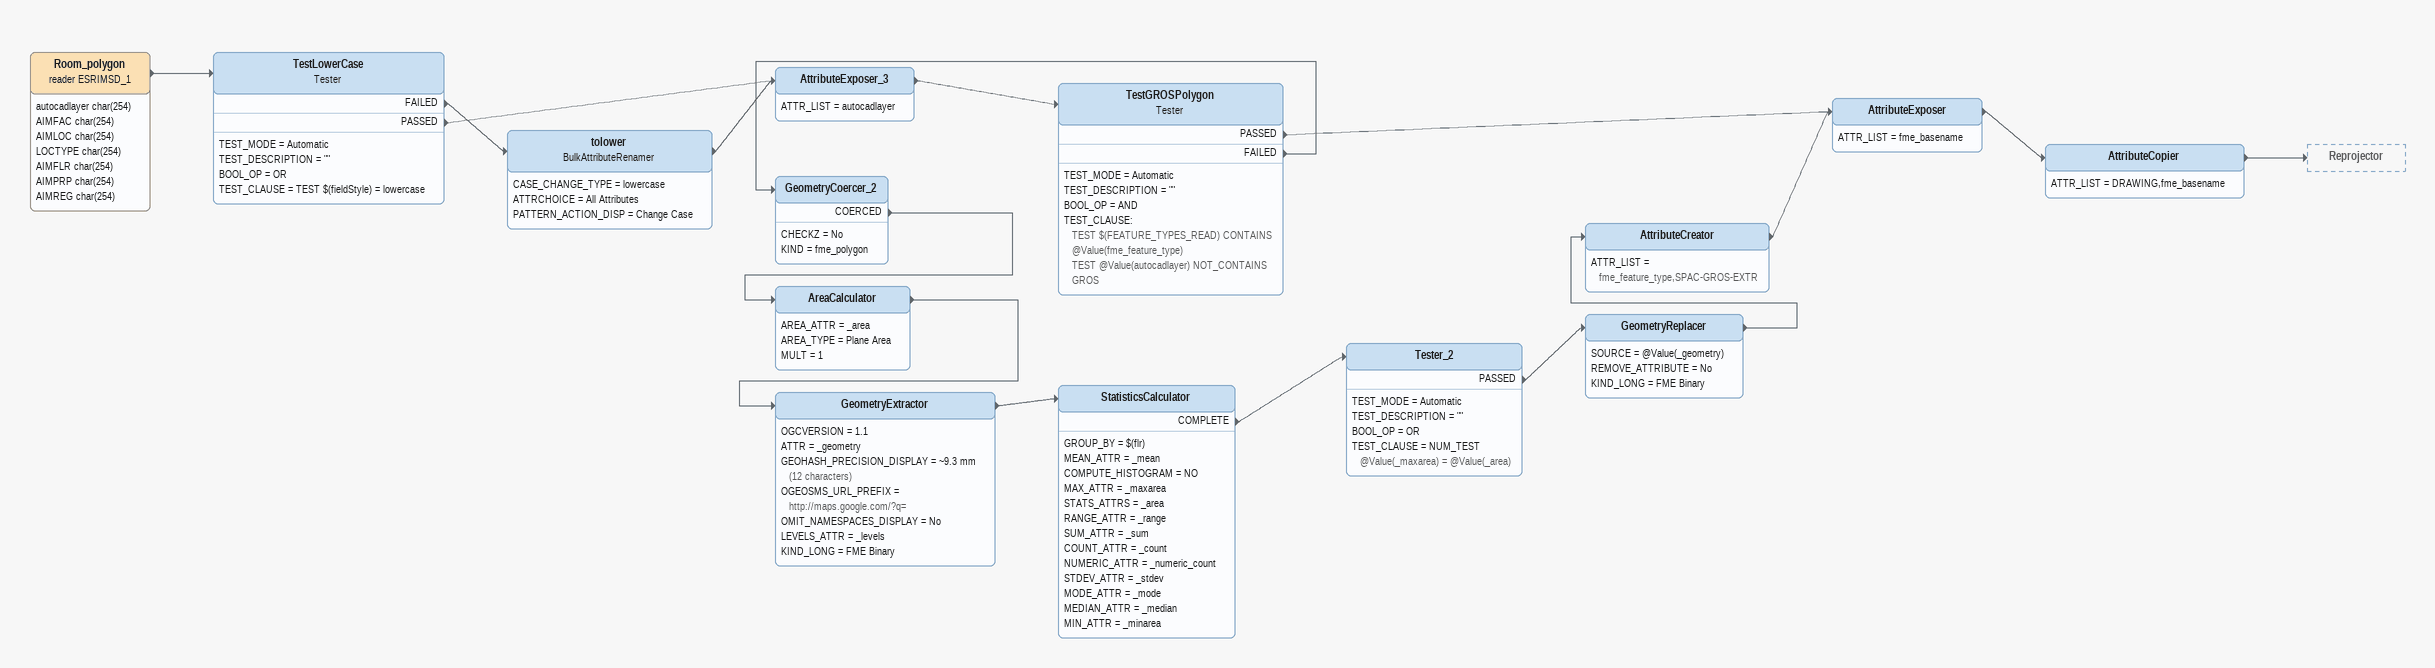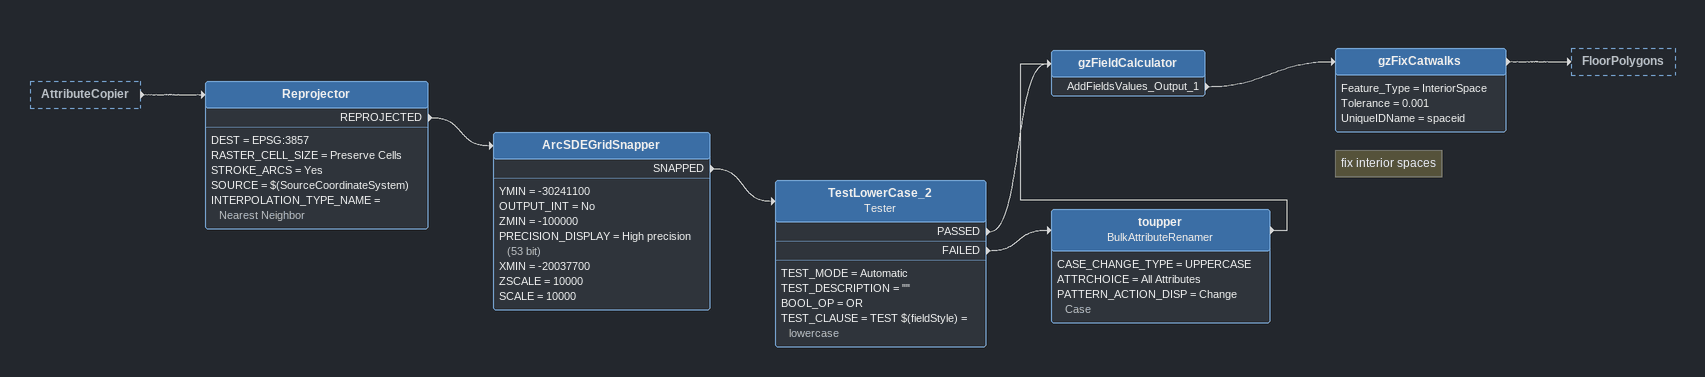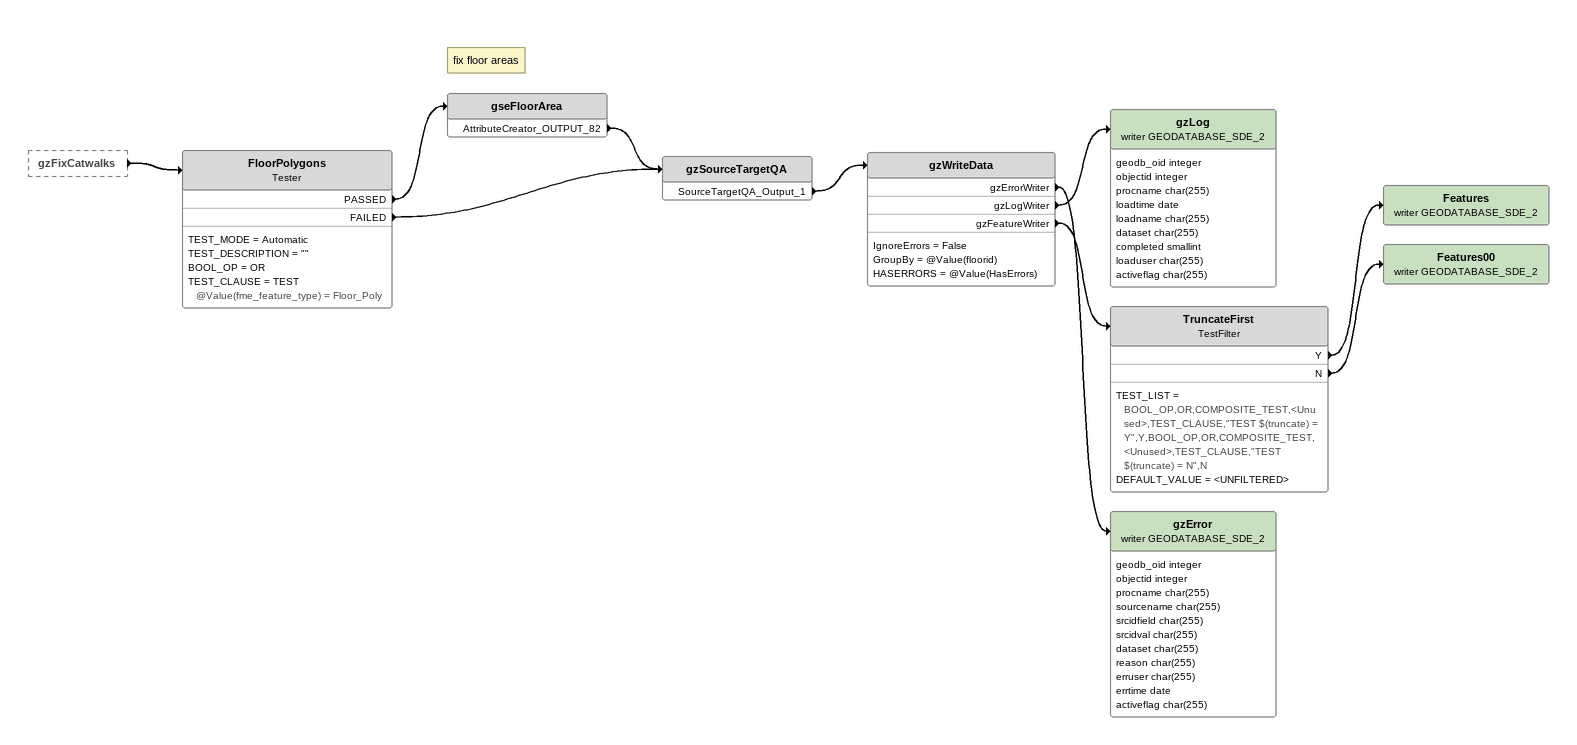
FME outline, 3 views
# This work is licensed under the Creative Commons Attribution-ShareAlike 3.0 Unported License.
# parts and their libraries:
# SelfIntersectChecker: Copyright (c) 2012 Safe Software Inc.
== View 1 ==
Room_polygon (reader ESRIMSD_1)
    attributes: autocadlayer char(254), AIMFAC char(254), AIMLOC char(254), LOCTYPE char(254), AIMFLR char(254), AIMPRP char(254), AIMREG char(254)
    -> TestLowerCase
TestLowerCase: Tester
    TEST_MODE = Automatic
    TEST_DESCRIPTION = ""
    BOOL_OP = OR
    TEST_CLAUSE = TEST $(fieldStyle) = lowercase
    FAILED -> tolower
    PASSED -> AttributeExposer_3
tolower: BulkAttributeRenamer
    CASE_CHANGE_TYPE = lowercase
    ATTRCHOICE = All Attributes
    PATTERN_ACTION_DISP = Change Case
    -> AttributeExposer_3
AttributeExposer_3
    ATTR_LIST = autocadlayer
    -> TestGROSPolygon
TestGROSPolygon: Tester
    TEST_MODE = Automatic
    TEST_DESCRIPTION = ""
    BOOL_OP = AND
    TEST_CLAUSE:
      TEST $(FEATURE_TYPES_READ) CONTAINS @Value(fme_feature_type)
      TEST @Value(autocadlayer) NOT_CONTAINS GROS
    PASSED -> AttributeExposer
    FAILED -> GeometryCoercer_2
GeometryCoercer_2
    CHECKZ = No
    KIND = fme_polygon
    COERCED -> AreaCalculator
AreaCalculator
    AREA_ATTR = _area
    AREA_TYPE = Plane Area
    MULT = 1
    -> GeometryExtractor
GeometryExtractor
    OGCVERSION = 1.1
    ATTR = _geometry
    GEOHASH_PRECISION_DISPLAY = ~9.3 mm (12 characters)
    OGEOSMS_URL_PREFIX = http://maps.google.com/?q=
    OMIT_NAMESPACES_DISPLAY = No
    LEVELS_ATTR = _levels
    KIND_LONG = FME Binary
    -> StatisticsCalculator
StatisticsCalculator
    GROUP_BY = $(flr)
    MEAN_ATTR = _mean
    COMPUTE_HISTOGRAM = NO
    MAX_ATTR = _maxarea
    STATS_ATTRS = _area
    RANGE_ATTR = _range
    SUM_ATTR = _sum
    COUNT_ATTR = _count
    NUMERIC_ATTR = _numeric_count
    STDEV_ATTR = _stdev
    MODE_ATTR = _mode
    MEDIAN_ATTR = _median
    MIN_ATTR = _minarea
    COMPLETE -> Tester_2
Tester_2
    TEST_MODE = Automatic
    TEST_DESCRIPTION = ""
    BOOL_OP = OR
    TEST_CLAUSE = NUM_TEST @Value(_maxarea) = @Value(_area)
    PASSED -> GeometryReplacer
GeometryReplacer
    SOURCE = @Value(_geometry)
    REMOVE_ATTRIBUTE = No
    KIND_LONG = FME Binary
    -> AttributeCreator
AttributeCreator
    ATTR_LIST = fme_feature_type,SPAC-GROS-EXTR
    -> AttributeExposer
AttributeExposer
    ATTR_LIST = fme_basename
    -> AttributeCopier
AttributeCopier
    ATTR_LIST = DRAWING,fme_basename
    -> Reprojector

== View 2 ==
AttributeCopier [outside]
    -> Reprojector
Reprojector
    DEST = EPSG:3857
    RASTER_CELL_SIZE = Preserve Cells
    STROKE_ARCS = Yes
    SOURCE = $(SourceCoordinateSystem)
    INTERPOLATION_TYPE_NAME = Nearest Neighbor
    REPROJECTED -> ArcSDEGridSnapper
ArcSDEGridSnapper
    YMIN = -30241100
    OUTPUT_INT = No
    ZMIN = -100000
    PRECISION_DISPLAY = High precision (53 bit)
    XMIN = -20037700
    ZSCALE = 10000
    SCALE = 10000
    SNAPPED -> TestLowerCase_2
TestLowerCase_2: Tester
    TEST_MODE = Automatic
    TEST_DESCRIPTION = ""
    BOOL_OP = OR
    TEST_CLAUSE = TEST $(fieldStyle) = lowercase
    PASSED -> gzFieldCalculator
    FAILED -> toupper
toupper: BulkAttributeRenamer
    CASE_CHANGE_TYPE = UPPERCASE
    ATTRCHOICE = All Attributes
    PATTERN_ACTION_DISP = Change Case
    -> gzFieldCalculator
gzFieldCalculator
    AddFieldsValues_Output_1 -> gzFixCatwalks
Note: fix interior spaces
gzFixCatwalks
    Feature_Type = InteriorSpace
    Tolerance = 0.001
    UniqueIDName = spaceid
    -> FloorPolygons

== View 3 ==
gzFixCatwalks [outside]
    -> FloorPolygons
FloorPolygons: Tester
    TEST_MODE = Automatic
    TEST_DESCRIPTION = ""
    BOOL_OP = OR
    TEST_CLAUSE = TEST @Value(fme_feature_type) = Floor_Poly
    PASSED -> gseFloorArea
    FAILED -> gzSourceTargetQA
Note: fix floor areas
gseFloorArea
    AttributeCreator_OUTPUT_82 -> gzSourceTargetQA
gzSourceTargetQA
    SourceTargetQA_Output_1 -> gzWriteData
gzWriteData
    IgnoreErrors = False
    GroupBy = @Value(floorid)
    HASERRORS = @Value(HasErrors)
    gzErrorWriter -> gzError (writer GEODATABASE_SDE_2)
    gzLogWriter -> gzLog (writer GEODATABASE_SDE_2)
    gzFeatureWriter -> TruncateFirst
gzLog (writer GEODATABASE_SDE_2)
    attributes: geodb_oid integer, objectid integer, procname char(255), loadtime date, loadname char(255), dataset char(255), completed smallint, loaduser char(255), activeflag char(255)
TruncateFirst: TestFilter
    TEST_LIST = BOOL_OP,OR,COMPOSITE_TEST,<Unused>,TEST_CLAUSE,"TEST $(truncate) = Y",Y,BOOL_OP,OR,COMPOSITE_TEST,<Unused>,TEST_CLAUSE,"TEST $(truncate) = N",N
    DEFAULT_VALUE = <UNFILTERED>
    Y -> Features (writer GEODATABASE_SDE_2)
    N -> Features00 (writer GEODATABASE_SDE_2)
Features (writer GEODATABASE_SDE_2)
Features00 (writer GEODATABASE_SDE_2)
gzError (writer GEODATABASE_SDE_2)
    attributes: geodb_oid integer, objectid integer, procname char(255), sourcename char(255), srcidfield char(255), srcidval char(255), dataset char(255), reason char(255), erruser char(255), errtime date, activeflag char(255)
